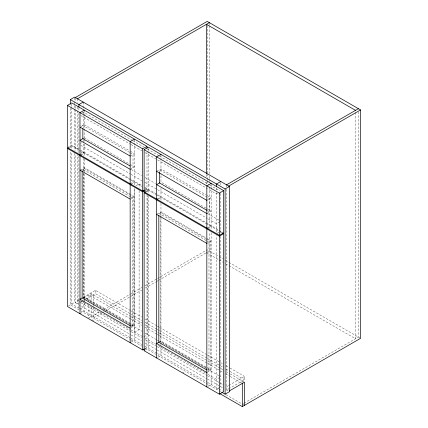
<?xml version="1.0" encoding="UTF-8"?>
<svg xmlns="http://www.w3.org/2000/svg" width="428" height="428" viewBox="0 0 428 428"><rect width="100%" height="100%" fill="white"/><g stroke="black" fill="none" stroke-linecap="round" stroke-linejoin="round"><path stroke-width="0.32" stroke-dasharray="2.14 1.6" d="M82.139 112.634L83.214 112.013L132.354 140.384M81.063 126.49L84.289 124.628L129.267 150.597M67.447 147.59L71.749 145.108L80.298 150.046M68.523 147.799L71.749 145.937L79.159 150.217M80.528 143.353L81.604 142.733M80.528 153.283L83.214 151.731M79.988 154.834L84.289 152.352L84.289 142.46M81.063 155.043L84.289 153.176L84.289 156.514M79.988 170.141L84.289 167.658L130.417 194.291M130.155 156.076L134.456 153.593L129.839 150.929M130.155 169.317L134.456 166.834L129.839 164.17M130.155 183.794L134.456 181.311L134.456 139.111M131.765 183.692L134.456 182.141L134.456 185.431M156.669 171.382L160.971 168.9L205.943 194.868M135.885 185.864L139.111 184.003L139.111 188.01M144.846 189.797L146.997 188.555L146.997 152.288M131.23 198.485L134.456 196.623L130.995 194.622M144.846 190.621L147.714 188.967L147.714 192.975M144.129 191.862L148.43 189.379L148.43 151.796M145.204 192.07L148.43 190.209L155.84 194.489M156.669 199.106L160.971 196.623L160.971 186.731M158.28 198.999L160.971 197.447L160.971 200.786M157.204 214.102L160.971 211.93L205.943 237.898M217.585 193.312L216.509 193.932L207.837 188.925M206.831 200.347L211.132 197.864L206.521 195.2M206.831 213.583L211.132 211.1L206.521 208.441M83.214 297.369L84.289 296.748L130.417 323.381M68.523 305.854L74.616 302.334L130.636 334.68M79.217 299.68L77.479 300.681L80.368 302.35L77.479 303.992L77.479 154.92M83.262 297.342L95.396 290.339L130.642 310.685M79.271 300.472L75.333 302.751L75.333 154.347M83.776 297.872L91.1 293.645L130.449 316.367M206.831 228.065L211.132 225.583L211.132 183.382M207.906 228.274L211.132 226.412L211.132 229.745M80.86 302.04L83.262 300.654M83.84 300.322L85.573 299.322M85.926 299.113L95.396 293.645L130.642 313.997M219.735 221.859L216.509 223.721L207.837 218.713M80.528 308.85L83.214 307.299L83.214 173.608M217.044 233.34L219.735 231.789M79.988 313.713L84.289 311.231L84.289 302.564M206.831 243.377L211.132 240.894L206.521 238.23M99.761 311.814L88.949 318.058L88.949 304.158M103.806 309.481L130.374 294.143M130.952 293.806L141.925 287.472M144.814 285.802L156.942 278.805M157.52 278.468L207.189 249.792L218.585 256.367M101.912 313.055L93.245 318.058L93.245 306.806M102.49 312.724L104.223 311.723M104.801 311.391L141.764 290.045M145.231 288.044L155.626 282.047M156.204 281.71L157.937 280.709M158.515 280.377L205.879 253.034M206.457 252.697L209.34 251.033L209.34 231.666M131.23 327.575L134.456 325.713L130.995 323.712M131.23 342.058L134.456 340.196L134.456 188.063M143.947 336.783L147.714 334.61L147.714 195.65M144.846 348.676L146.997 347.434L146.997 195.382M145.204 350.125L148.43 348.264L156.98 353.196M158.82 342.261L160.971 341.02L205.943 366.989M157.745 357.364L160.971 355.502L160.971 345.626M206.831 372.467L211.132 369.985L206.521 367.32M219.735 377.432L216.509 379.294L207.837 374.286M207.906 386.324L211.132 384.462L211.132 232.415M219.735 387.361L216.509 389.223L216.509 235.475M226.54 386.741L228.274 385.74M228.852 385.403L244.458 376.394L244.458 379.706L229.922 388.1M229.429 388.383L226.54 390.052L226.54 188.17M242.307 404.118L243.462 403.449M244.04 403.117L358.402 337.093L358.402 112.04M132.931 140.716L143.915 147.055M147.387 149.062L158.949 155.733M159.526 156.07L209.244 184.773M209.822 185.11L220.227 191.118M80.651 115.496L130.369 144.199M130.947 144.53L141.93 150.875M144.819 152.545L156.964 159.553M157.541 159.885L207.259 188.593M129.561 152.422L82.855 125.458L82.855 127.442M130.139 152.753L133.022 154.417L133.022 167.658L131.289 166.663M84.289 137.869L129.267 163.838M205.943 208.104L160.971 182.141L160.971 173.533M207.393 210.597L209.699 211.93L209.699 198.688L159.537 169.729L159.537 171.714M131.198 169.504L141.604 175.512M145.076 177.513L155.482 183.521M207.51 213.561L220.811 221.239M80.651 145.285L130.369 173.987M130.947 174.324L141.93 180.664M144.819 182.333L156.964 189.342M157.541 189.679L207.259 218.382M80.871 150.378L141.978 185.656M144.712 187.239L223.673 232.827M79.731 150.544L130.417 179.808M130.995 180.145L141.866 186.421M144.712 188.063L146.997 189.379L146.997 192.049M156.407 194.815L205.943 223.416M206.521 223.748L219.682 231.35M220.254 231.676L222.533 232.993M205.804 238.642L160.254 212.347L160.254 215.669M206.382 238.974L210.416 241.306L210.416 370.397L206.382 368.064M130.572 196.864L82.139 168.9L82.139 170.232M131.15 197.196L132.306 197.864L132.306 326.955L131.15 326.286M206.098 240.472L158.82 213.171L158.82 214.503M206.676 240.804L208.982 242.136L208.982 371.226L207.831 370.557M219.163 256.704L223.207 259.036M225.519 260.374L228.408 262.038M228.985 262.375L360.553 338.334M206.478 252.686L218.606 259.689M219.184 260.026L223.229 262.359M225.54 263.696L228.429 265.36M229.007 265.697L355.534 338.746L355.534 112.361M131.219 311.017L141.614 317.02M145.081 319.026L156.637 325.697M157.215 326.029L158.949 327.029M159.526 327.361L206.901 354.716M207.478 355.047L223.079 364.057M225.968 365.721L229.435 367.722M230.013 368.059L244.458 376.394M131.219 314.329L141.614 320.331M145.081 322.332L156.637 329.004M157.215 329.341L158.949 330.341M159.526 330.673L206.901 358.027M207.478 358.359L223.079 367.363M225.968 369.032L229.435 371.033M230.013 371.365L244.458 379.706M131.027 316.704L142.026 323.049M144.915 324.718L158.809 332.738M159.387 333.075L223.047 369.824M225.936 371.499L229.408 373.5M229.991 373.837L244.458 382.188M130.615 318.946L88.949 294.887L88.949 303.495M131.193 319.277L141.609 325.291M145.081 327.297L156.659 333.979M157.237 334.316L158.97 335.317M159.553 335.648L207.008 363.051M207.585 363.383L219.735 370.402M220.318 370.734L223.207 372.403M225.524 373.74L229.574 376.078M230.152 376.415L241.729 383.097M205.804 367.732L160.254 341.437L160.254 216.338M83.792 297.706L130.62 324.74M131.198 325.077L141.978 331.299M144.846 332.952L156.637 339.762M157.215 340.094L158.949 341.095M159.526 341.432L206.933 368.797M207.51 369.134L220.811 376.811M80.651 300.857L130.369 329.56M130.947 329.892L142.84 336.761M144.819 337.906L155.803 344.246M158.119 345.583L207.259 373.954M80.946 302.682L130.636 331.368M131.214 331.7L141.609 337.708M145.076 339.709L156.632 346.38M157.21 346.712L206.895 375.399M207.473 375.731L223.074 384.74M131.198 335.006L141.609 341.014M145.076 343.015L156.637 349.692M157.21 350.024L206.933 378.732M207.473 379.042L223.1 388.062M225.968 389.721L229.408 391.706M79.159 308.267L71.749 303.992L71.749 151.94M79.731 308.599L130.417 337.863M130.995 338.195L141.866 344.47M144.712 346.118L146.997 347.434M157.547 353.528L207.099 382.134M207.676 382.466L218.542 388.742M219.115 389.073L222.533 391.048M80.651 310.787L130.449 339.538M130.947 339.821L142.026 346.22M144.819 347.836L220.73 391.657M225.936 394.67L244.458 405.359M91.843 319.727L94.155 321.064M182.697 372.183L183.858 372.852M242.307 380.947L242.307 382.274M226.54 184.832L226.54 187.501M220.811 182.842L220.811 184.864M220.811 193.552L220.811 232.993M220.811 236.336L220.811 386.741M216.509 187.972L216.509 190.016M216.509 192.605L216.509 232.329M209.34 22.641L209.34 25.311M209.34 25.98L209.34 173.565M209.34 176.24L209.34 178.909M209.34 179.578L209.34 181.579M209.34 186.924L209.34 228.327M207.189 25.407L207.189 172.992M207.189 173.661L207.189 177.668M207.189 178.337L207.189 180.338M207.189 181.007L207.189 184.345M206.478 174.554L206.478 177.224M206.478 181.9L206.478 184.57M160.971 154.417L160.971 172.885M160.971 203.375L160.971 216.787M160.971 217.456L160.971 342.336M160.971 342.994L160.971 344.968M148.43 148.5L148.43 151.138M148.43 190.209L148.43 192.878M148.43 196.211L148.43 348.264M139.111 190.685L139.111 329.646L134.809 332.128L134.809 188.491M95.396 290.339L95.396 293.645M93.245 294.887L93.245 303.495M93.245 304.158L93.245 306.143M91.1 293.645L91.1 302.254M91.1 306.887L91.1 316.816M84.289 110.146L84.289 138.501M84.289 139.164L84.289 141.818M84.289 159.104L84.289 173.185M84.289 173.854L84.289 299.381M84.289 299.894L84.289 302.018M83.572 171.398L83.572 168.076L133.739 197.035L133.739 326.125L83.572 297.166L83.572 172.067M83.214 102.078L83.214 108.701M83.214 112.109L83.214 114.779M83.214 115.448L83.214 128.149M83.214 140.181L83.214 155.557M83.214 158.232L83.214 170.933M78.913 107.872L78.913 110.579M78.913 113.169L78.913 152.887M78.913 156.033L78.913 309.781L70.315 304.816L70.315 151.737M77.479 98.772L77.479 102.779M77.479 106.791L77.479 110.135M77.479 110.804L77.479 152.25M75.333 98.199L75.333 100.869M75.333 106.219L75.333 108.894M75.333 109.563L75.333 151.009M74.616 97.782L74.616 101.126M74.616 101.794L74.616 108.482M74.616 109.145L74.616 150.592M74.616 153.267L74.616 302.334M71.749 104.229L71.749 106.866M71.749 107.524L71.749 145.108M71.749 145.937L71.749 149.27M70.315 108.289L70.315 148.398"/><path stroke-width="0.64" d="M70.315 104.277L70.315 99.596L74.616 97.113L229.408 186.485L229.408 391.706L225.107 394.188L221.667 392.203M75.333 97.531L207.189 21.4L360.553 109.943L360.553 338.334L242.307 406.6L219.735 393.567M77.479 98.772L209.34 22.641M144.306 190.107L142.695 191.038L67.447 147.59L67.447 105.39L71.749 102.907L146.997 146.349L146.997 148.329M83.214 102.078L78.913 104.56L78.913 107.235M84.289 110.146L79.988 112.628L79.988 154.834M83.214 138.49L79.988 140.352L130.155 169.317M144.306 348.986L142.695 349.917L67.447 306.475L67.447 148.42L68.523 147.799M81.063 155.043L79.988 155.664L79.988 313.713M134.456 139.111L130.155 141.593L130.155 183.794M67.447 105.39L142.695 148.832L146.997 146.349M144.129 149.661L148.43 147.179L223.673 190.621L223.673 232.827L219.377 235.309L144.129 191.862L144.129 149.661L219.377 193.103L223.673 190.621M160.971 154.417L156.669 156.899L156.669 199.106M131.23 184.003L130.155 184.623L130.155 342.678M67.447 148.42L142.695 191.862L144.306 190.931M159.895 182.761L156.669 184.623L206.831 213.583M222.533 232.993L223.673 233.651L223.673 391.706L219.377 394.188L144.129 350.746L144.129 192.691L145.204 192.07M157.745 199.309L156.669 199.93L156.669 357.985M211.132 183.382L206.831 185.864L206.831 228.065M220.811 181.52L216.509 184.003L216.509 186.678M226.54 184.832L358.402 108.701M228.691 186.073L360.553 109.943M70.315 99.596L225.107 188.967L229.408 186.485M130.572 325.954L82.139 297.99L79.988 299.231L130.155 328.196M207.906 228.274L206.831 228.894L206.831 386.944M144.129 192.691L219.377 236.133L223.673 233.651M206.676 369.894L158.82 342.261L156.669 343.502L206.831 372.467M229.253 390.967L244.458 382.188L244.458 405.359M355.534 110.354L206.478 24.294L206.478 173.886M79.988 127.111L130.155 156.076M156.669 171.382L206.831 200.347M130.139 165.994L82.855 138.699L82.855 128.769M206.815 210.266L159.537 182.97L159.537 172.377M79.988 170.141L130.155 199.106M156.669 214.412L206.831 243.377M143.348 349.467L144.504 350.136M242.307 383.429L242.307 406.6M225.107 188.967L225.107 394.188M219.377 193.103L219.377 235.309M219.377 236.133L219.377 394.188M158.82 215.166L158.82 342.261M142.695 148.832L142.695 191.038M142.695 191.862L142.695 349.917M82.139 170.895L82.139 297.99"/></g></svg>
